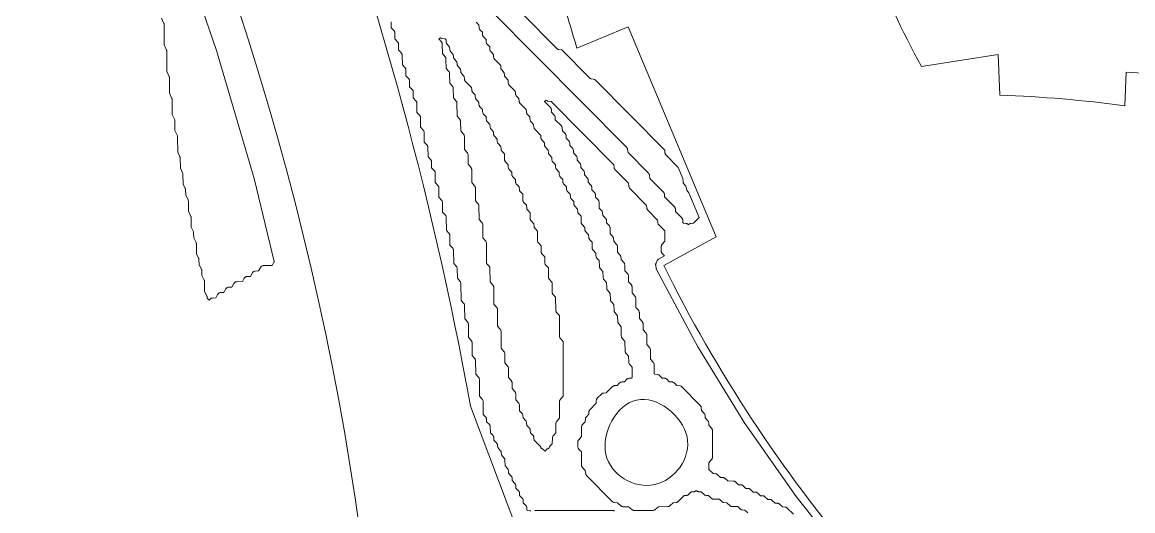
# Model space of a CAD drawing. Header units: inches. Extents: x 36 to 80.1, y 17.3 to 55.9.
# Drawn here: x 41.02 to 49.11, y 36.32 to 39.88 of the extents above; entities that cross this region are included whole.
import ezdxf

# ---------------------------------------------------------------- set-up
doc = ezdxf.new("R2010")
doc.units = ezdxf.units.IN
for name, color, linetype, lineweight in [('01_ORIGINAL_CAD', 7, 'CONTINUOUS', 20), ('02_APPROVED_PDF_OUTLINES', 7, 'CONTINUOUS', 15), ('03_ADDED_AREAS_SAME_COMPOSITION', 7, 'CONTINUOUS', 15)]:
    doc.layers.add(name, color=color, linetype=linetype, lineweight=lineweight)

msp = doc.modelspace()

# ---------------------------------------------------------------- linework, layer by layer
at = {"layer": '01_ORIGINAL_CAD'}
for points in [[(44.2832, 37.0838, 0.090917), (40.9305, 45.9685, -0.652582), (40.9305, 49.0108, -0.158741), (45.0035, 48.4251, -0.098355), (47.824, 46.2028), (47.7547, 46.078)], [(48.1417, 39.35), (48.1299, 39.6486), (47.5702, 39.5607, -0.034306), (47.2, 40.3576, -0.034306)], [(44.936, 40.1239, 0.010564), (45.0593, 39.6928, 0.010564)], [(45.6919, 38.1087, 0.060935), (47.1089, 35.956, -0.206423), (49.3752, 35.9901)], [(46.9349, 35.809, 0.119192), (44.6213, 36.1879), (44.2832, 37.0838)]]:
    msp.add_lwpolyline(points, format="xyb", dxfattribs=at)
for points in [[(46.075, 38.3173), (45.4333, 39.8494), (45.0593, 39.6928)], [(49.0534, 39.2724), (49.0621, 39.5186), (49.5148, 39.4915), (49.5133, 39.1941)], [(46.075, 38.3173), (45.6919, 38.1087)]]:
    msp.add_lwpolyline(points, dxfattribs=at)
for centre, radius, start, end in [((22.064, 33.1953), 21.6191, 354.05829, 36.03187), ((47.8977, 31.0932), 8.2604, 81.95727, 88.30736)]:
    msp.add_arc(centre, radius, start, end, dxfattribs=at)
at = {"layer": '02_APPROVED_PDF_OUTLINES'}
for points in [[(44.6569, 39.9481), (44.912, 39.6909), (44.9144, 39.6887), (44.9171, 39.6869), (44.92, 39.6854), (44.9231, 39.6844), (44.9262, 39.6837), (44.9489, 39.6805), (45.1513, 39.4763), (45.1537, 39.4742), (45.1564, 39.4724), (45.1593, 39.4709), (45.1624, 39.4698), (45.1655, 39.4692), (45.1882, 39.4659), (45.6991, 38.9507), (45.7008, 38.9308), (45.7014, 38.9274), (45.7024, 38.924), (45.7038, 38.9209), (45.7057, 38.918), (45.7079, 38.9154), (45.7974, 38.8248), (45.8315, 38.7433), (45.8325, 38.7199), (45.8329, 38.7164), (45.8338, 38.713), (45.8351, 38.7098), (45.8369, 38.7068), (45.8391, 38.704), (45.8539, 38.6878), (45.8597, 38.6618), (45.8606, 38.6588), (45.8619, 38.6559), (45.8634, 38.6532), (45.8653, 38.6508), (45.8748, 38.64), (45.9502, 38.46), (45.9496, 38.4596), (45.9079, 38.4173), (45.8916, 38.4165), (45.8881, 38.4161), (45.8847, 38.4152), (45.8815, 38.4139), (45.8785, 38.4121), (45.8757, 38.4098), (45.872, 38.4064), (45.8683, 38.4099), (45.8655, 38.4121), (45.8625, 38.4139), (45.8592, 38.4152), (45.8558, 38.4161), (45.8523, 38.4165), (45.836, 38.4172), (45.8314, 38.4219), (45.8297, 38.4418), (45.8291, 38.4452), (45.8281, 38.4485), (45.8267, 38.4516), (45.8248, 38.4545), (45.8226, 38.4572), (45.7782, 38.5023), (45.7764, 38.5223), (45.7759, 38.5257), (45.7749, 38.529), (45.7735, 38.5321), (45.7716, 38.5351), (45.7693, 38.5377), (45.6984, 38.6096), (45.6966, 38.6296), (45.6961, 38.633), (45.6951, 38.6363), (45.6936, 38.6395), (45.6917, 38.6424), (45.6895, 38.645), (45.5914, 38.7443), (45.5882, 38.7673), (45.5875, 38.7704), (45.5865, 38.7734), (45.5851, 38.7763), (45.5833, 38.779), (45.5812, 38.7814), (45.4318, 38.932), (45.4286, 38.955), (45.4279, 38.9582), (45.4269, 38.9612), (45.4254, 38.9641), (45.4237, 38.9667), (45.4216, 38.9692), (44.4375, 39.9615)], [(44.7218, 36.3208), (44.7184, 36.3217), (44.7149, 36.3221), (44.6986, 36.3228), (44.6945, 36.3271), (44.6937, 36.3438), (44.6933, 36.3473), (44.6924, 36.3507), (44.691, 36.354), (44.6892, 36.357), (44.687, 36.3597), (44.6678, 36.3803), (44.6671, 36.3975), (44.6667, 36.401), (44.6658, 36.4044), (44.6644, 36.4076), (44.6626, 36.4107), (44.6604, 36.4134), (44.6412, 36.4339), (44.6404, 36.4511), (44.64, 36.4546), (44.6391, 36.458), (44.6377, 36.4613), (44.6359, 36.4643), (44.6337, 36.4671), (44.6145, 36.4876), (44.6138, 36.5048), (44.6134, 36.5083), (44.6125, 36.5117), (44.6111, 36.5149), (44.6093, 36.518), (44.6071, 36.5207), (44.5879, 36.5413), (44.5871, 36.5584), (44.5867, 36.5619), (44.5858, 36.5654), (44.5845, 36.5686), (44.5826, 36.5716), (44.5804, 36.5744), (44.5608, 36.5954), (44.559, 36.6157), (44.5585, 36.6191), (44.5575, 36.6224), (44.5561, 36.6255), (44.5542, 36.6284), (44.552, 36.631), (44.5348, 36.6487), (44.5338, 36.6921), (44.5335, 36.6951), (44.5329, 36.698), (44.532, 36.7009), (44.5306, 36.7036), (44.529, 36.7062), (44.5271, 36.7085), (44.5079, 36.7291), (44.5071, 36.7463), (44.5067, 36.7498), (44.5058, 36.7532), (44.5045, 36.7564), (44.5027, 36.7595), (44.5004, 36.7622), (44.4812, 36.7827), (44.4805, 36.7999), (44.4801, 36.8034), (44.4792, 36.8068), (44.4778, 36.8101), (44.476, 36.8131), (44.4738, 36.8159), (44.4542, 36.8369), (44.4524, 36.8572), (44.4519, 36.8606), (44.4509, 36.8639), (44.4494, 36.867), (44.4476, 36.8699), (44.4454, 36.8725), (44.4282, 36.8902), (44.4272, 36.9335), (44.4269, 36.9366), (44.4263, 36.9395), (44.4253, 36.9424), (44.424, 36.9451), (44.4224, 36.9477), (44.4204, 36.95), (44.4008, 36.971), (44.3991, 36.9914), (44.3985, 36.9948), (44.3975, 36.998), (44.3961, 37.0012), (44.3943, 37.004), (44.392, 37.0067), (44.375, 37.0241), (44.3746, 37.1181), (44.3743, 37.1217), (44.3735, 37.1252), (44.3723, 37.1285), (44.3705, 37.1316), (44.3684, 37.1345), (44.3482, 37.1575), (44.3477, 37.2791), (44.3474, 37.2827), (44.3467, 37.2862), (44.3454, 37.2895), (44.3437, 37.2926), (44.3415, 37.2955), (44.3213, 37.3186), (44.3201, 37.4163), (44.3198, 37.4194), (44.3192, 37.4224), (44.3183, 37.4253), (44.3169, 37.4281), (44.3153, 37.4307), (44.3133, 37.4331), (44.2946, 37.4532), (44.2941, 37.5475), (44.2938, 37.5511), (44.2931, 37.5545), (44.2918, 37.5579), (44.2901, 37.561), (44.2879, 37.5639), (44.2678, 37.5869), (44.2673, 37.6817), (44.267, 37.6852), (44.2663, 37.6887), (44.265, 37.6921), (44.2633, 37.6952), (44.2611, 37.698), (44.241, 37.7211), (44.2405, 37.8159), (44.2402, 37.8194), (44.2395, 37.8229), (44.2382, 37.8262), (44.2365, 37.8294), (44.2343, 37.8322), (44.2142, 37.8553), (44.2137, 37.9769), (44.2134, 37.9804), (44.2126, 37.9839), (44.2114, 37.9873), (44.2096, 37.9904), (44.2075, 37.9932), (44.1872, 38.0164), (44.1861, 38.0873), (44.1858, 38.0904), (44.1852, 38.0934), (44.1843, 38.0963), (44.1829, 38.099), (44.1813, 38.1016), (44.1793, 38.104), (44.1606, 38.1241), (44.1601, 38.2184), (44.1598, 38.222), (44.1591, 38.2254), (44.1578, 38.2288), (44.1561, 38.2319), (44.1539, 38.2348), (44.1336, 38.2579), (44.1325, 38.3288), (44.1323, 38.3319), (44.1317, 38.3349), (44.1307, 38.3378), (44.1294, 38.3405), (44.1277, 38.3431), (44.1258, 38.3455), (44.107, 38.3656), (44.1066, 38.4599), (44.1063, 38.4635), (44.1055, 38.467), (44.1043, 38.4703), (44.1025, 38.4734), (44.1004, 38.4763), (44.0802, 38.4993), (44.0798, 38.5673), (44.0795, 38.5708), (44.0788, 38.5743), (44.0775, 38.5777), (44.0758, 38.5808), (44.0736, 38.5836), (44.0534, 38.6067), (44.0531, 38.6746), (44.0528, 38.6782), (44.052, 38.6817), (44.0508, 38.685), (44.049, 38.6881), (44.0469, 38.691), (44.0266, 38.7141), (44.0255, 38.785), (44.0252, 38.7881), (44.0246, 38.7911), (44.0237, 38.794), (44.0223, 38.7967), (44.0207, 38.7993), (44.0187, 38.8017), (43.9998, 38.822), (43.9988, 38.8657), (43.9985, 38.8687), (43.9979, 38.8717), (43.9969, 38.8746), (43.9956, 38.8773), (43.994, 38.8798), (43.9921, 38.8822), (43.9733, 38.9023), (43.9729, 38.9698), (43.9726, 38.9734), (43.9718, 38.9768), (43.9706, 38.9802), (43.9688, 38.9833), (43.9667, 38.9861), (43.9465, 39.0092), (43.9461, 39.0772), (43.9459, 39.0807), (43.9451, 39.0842), (43.9438, 39.0875), (43.9421, 39.0906), (43.9399, 39.0935), (43.9197, 39.1167), (43.9185, 39.1875), (43.9183, 39.1906), (43.9177, 39.1936), (43.9167, 39.1965), (43.9154, 39.1993), (43.9138, 39.2018), (43.9118, 39.2042), (43.893, 39.2243), (43.8926, 39.2918), (43.8924, 39.2954), (43.8916, 39.2989), (43.8903, 39.3022), (43.8886, 39.3053), (43.8864, 39.3082), (43.8661, 39.3314), (43.8651, 39.3756), (43.8648, 39.3786), (43.8642, 39.3815), (43.8632, 39.3844), (43.8619, 39.3872), (43.8603, 39.3897), (43.8584, 39.392), (43.8394, 39.4124), (43.8384, 39.4561), (43.8381, 39.4591), (43.8375, 39.462), (43.8365, 39.4649), (43.8352, 39.4677), (43.8336, 39.4702), (43.8317, 39.4725), (43.8127, 39.4929), (43.8117, 39.5366), (43.8114, 39.5396), (43.8108, 39.5426), (43.8098, 39.5454), (43.8085, 39.5482), (43.8069, 39.5507), (43.805, 39.553), (43.7862, 39.5732), (43.7858, 39.6407), (43.7855, 39.6442), (43.7847, 39.6477), (43.7835, 39.651), (43.7818, 39.6542), (43.7796, 39.657), (43.7593, 39.6802), (43.7582, 39.7244), (43.758, 39.7274), (43.7574, 39.7304), (43.7564, 39.7333), (43.7551, 39.736), (43.7534, 39.7385), (43.7515, 39.7409), (43.7325, 39.7612), (43.7315, 39.8049), (43.7313, 39.8079), (43.7307, 39.8109), (43.7297, 39.8138), (43.7284, 39.8165), (43.7268, 39.819), (43.7248, 39.8214), (43.7058, 39.8417), (43.7048, 39.8854)], [(44.3239, 39.8837), (44.3435, 39.8627), (44.3453, 39.8423), (44.3459, 39.8389), (44.3469, 39.8357), (44.3483, 39.8325), (44.3501, 39.8297), (44.3523, 39.827), (44.3698, 39.8092), (44.3705, 39.7923), (44.3709, 39.7888), (44.3718, 39.7854), (44.3732, 39.7821), (44.375, 39.7791), (44.3772, 39.7764), (44.3964, 39.7558), (44.3972, 39.7386), (44.3976, 39.7351), (44.3985, 39.7317), (44.3999, 39.7285), (44.4017, 39.7254), (44.4039, 39.7227), (44.4231, 39.7021), (44.4238, 39.685), (44.4242, 39.6815), (44.4251, 39.6781), (44.4265, 39.6748), (44.4283, 39.6718), (44.4305, 39.669), (44.4501, 39.648), (44.4519, 39.6277), (44.4525, 39.6243), (44.4535, 39.621), (44.4549, 39.6178), (44.4568, 39.6149), (44.459, 39.6123), (44.503, 39.5676), (44.5037, 39.5508), (44.5041, 39.5473), (44.505, 39.5439), (44.5064, 39.5407), (44.5082, 39.5376), (44.5104, 39.5349), (44.5296, 39.5143), (44.5304, 39.4972), (44.5308, 39.4937), (44.5317, 39.4903), (44.533, 39.487), (44.5348, 39.484), (44.5371, 39.4812), (44.5567, 39.4602), (44.5585, 39.4399), (44.559, 39.4365), (44.56, 39.4332), (44.5614, 39.43), (44.5633, 39.4271), (44.5655, 39.4245), (44.6095, 39.3798), (44.6103, 39.363), (44.6107, 39.3595), (44.6116, 39.3561), (44.6129, 39.3529), (44.6147, 39.3498), (44.617, 39.3471), (44.6366, 39.3261), (44.6383, 39.3057), (44.6389, 39.3023), (44.6399, 39.299), (44.6413, 39.2959), (44.6432, 39.293), (44.6454, 39.2904), (44.6894, 39.2457), (44.6901, 39.2289), (44.6905, 39.2254), (44.6914, 39.222), (44.6928, 39.2187), (44.6946, 39.2157), (44.6968, 39.213), (44.716, 39.1924), (44.7168, 39.1752), (44.7172, 39.1717), (44.7181, 39.1683), (44.7195, 39.1651), (44.7213, 39.162), (44.7235, 39.1593), (44.7431, 39.1383), (44.7449, 39.1179), (44.7454, 39.1145), (44.7464, 39.1112), (44.7479, 39.1081), (44.7497, 39.1052), (44.752, 39.1026), (44.7959, 39.0579), (44.7967, 39.0411), (44.7971, 39.0376), (44.798, 39.0342), (44.7993, 39.0309), (44.8012, 39.0279), (44.8034, 39.0252), (44.8226, 39.0046), (44.8233, 38.9874), (44.8237, 38.9839), (44.8246, 38.9805), (44.826, 38.9773), (44.8278, 38.9742), (44.83, 38.9715), (44.8496, 38.9505), (44.8514, 38.9301), (44.8519, 38.9267), (44.8529, 38.9235), (44.8544, 38.9204), (44.8562, 38.9175), (44.8584, 38.9149), (44.8759, 38.897), (44.8766, 38.8801), (44.877, 38.8766), (44.8779, 38.8732), (44.8793, 38.8699), (44.8811, 38.8669), (44.8833, 38.8642), (44.9025, 38.8436), (44.9033, 38.8265), (44.9037, 38.823), (44.9046, 38.8195), (44.9059, 38.8163), (44.9077, 38.8133), (44.91, 38.8105), (44.9291, 38.79), (44.9299, 38.7728), (44.9303, 38.7693), (44.9312, 38.7659), (44.9326, 38.7626), (44.9344, 38.7596), (44.9366, 38.7569), (44.9558, 38.7363), (44.9566, 38.7191), (44.957, 38.7156), (44.9579, 38.7122), (44.9592, 38.709), (44.961, 38.7059), (44.9633, 38.7032), (44.9824, 38.6826), (44.9832, 38.6655), (44.9836, 38.662), (44.9845, 38.6586), (44.9859, 38.6553), (44.9877, 38.6523), (44.9899, 38.6495), (45.0095, 38.6285), (45.0113, 38.6082), (45.0118, 38.6048), (45.0128, 38.6015), (45.0142, 38.5984), (45.0161, 38.5955), (45.0183, 38.5929), (45.0357, 38.575), (45.0365, 38.5582), (45.0369, 38.5547), (45.0378, 38.5512), (45.0392, 38.548), (45.041, 38.545), (45.0432, 38.5422), (45.0628, 38.5212), (45.0646, 38.5008), (45.0651, 38.4975), (45.0661, 38.4942), (45.0675, 38.4911), (45.0694, 38.4882), (45.0716, 38.4856), (45.0888, 38.4679), (45.0898, 38.4245), (45.0901, 38.4215), (45.0907, 38.4185), (45.0917, 38.4157), (45.093, 38.4129), (45.0946, 38.4104), (45.0965, 38.4081), (45.1157, 38.3875), (45.1165, 38.3703), (45.1169, 38.3668), (45.1178, 38.3634), (45.1192, 38.3602), (45.121, 38.3571), (45.1232, 38.3544), (45.1428, 38.3334), (45.1446, 38.313), (45.1451, 38.3096), (45.1461, 38.3064), (45.1475, 38.3033), (45.1494, 38.3004), (45.1516, 38.2978), (45.1688, 38.2801), (45.1698, 38.2367), (45.1701, 38.2337), (45.1707, 38.2307), (45.1717, 38.2279), (45.173, 38.2251), (45.1746, 38.2226), (45.1765, 38.2202), (45.1961, 38.1992), (45.1979, 38.1789), (45.1985, 38.1755), (45.1994, 38.1722), (45.2009, 38.1691), (45.2027, 38.1662), (45.2049, 38.1636), (45.2222, 38.1459), (45.2232, 38.1026), (45.2234, 38.0995), (45.224, 38.0966), (45.225, 38.0937), (45.2263, 38.091), (45.2279, 38.0884), (45.2299, 38.0861), (45.2488, 38.0657), (45.2499, 38.0221), (45.2501, 38.019), (45.2507, 38.0161), (45.2517, 38.0132), (45.253, 38.0105), (45.2546, 38.0079), (45.2566, 38.0056), (45.2754, 37.9854), (45.2757, 37.9447), (45.276, 37.9412), (45.2768, 37.9377), (45.278, 37.9344), (45.2797, 37.9313), (45.2819, 37.9285), (45.3022, 37.9052), (45.3032, 37.8611), (45.3035, 37.858), (45.3041, 37.8551), (45.3051, 37.8522), (45.3064, 37.8495), (45.308, 37.8469), (45.31, 37.8446), (45.3289, 37.8242), (45.3299, 37.7806), (45.3302, 37.7775), (45.3308, 37.7746), (45.3318, 37.7717), (45.3331, 37.769), (45.3347, 37.7664), (45.3367, 37.7641), (45.3556, 37.7437), (45.3566, 37.7001), (45.3569, 37.697), (45.3575, 37.6941), (45.3585, 37.6912), (45.3598, 37.6885), (45.3614, 37.6859), (45.3634, 37.6836), (45.3822, 37.6634), (45.3825, 37.5959), (45.3828, 37.5924), (45.3836, 37.5889), (45.3849, 37.5856), (45.3866, 37.5825), (45.3887, 37.5796), (45.409, 37.5564), (45.4101, 37.4855), (45.4104, 37.4825), (45.411, 37.4795), (45.412, 37.4766), (45.4133, 37.4738), (45.4149, 37.4712), (45.4169, 37.4689), (45.4358, 37.4486), (45.4368, 37.4049), (45.4371, 37.4019), (45.4377, 37.3989), (45.4387, 37.396), (45.44, 37.3933), (45.4416, 37.3907), (45.4436, 37.3884), (45.4623, 37.3683), (45.4625, 37.2934), (45.4584, 37.2892), (45.4388, 37.2874), (45.4354, 37.2869), (45.4321, 37.2859), (45.4289, 37.2844), (45.426, 37.2825), (45.4234, 37.2802), (45.4054, 37.2623), (45.3858, 37.2606), (45.3824, 37.26), (45.379, 37.259), (45.3759, 37.2575), (45.373, 37.2556), (45.3704, 37.2534), (45.3524, 37.2355), (45.3327, 37.2337), (45.3293, 37.2331), (45.326, 37.2321), (45.3228, 37.2306), (45.3199, 37.2287), (45.3173, 37.2264), (45.2728, 37.1817), (45.2532, 37.1799), (45.2497, 37.1794), (45.2464, 37.1783), (45.2432, 37.1768), (45.2403, 37.1749), (45.2377, 37.1726), (45.207, 37.1416), (45.2048, 37.1389), (45.2029, 37.136), (45.2015, 37.1329), (45.2005, 37.1295), (45.1999, 37.1261), (45.1982, 37.106), (45.1525, 37.0582), (45.1505, 37.0559), (45.1489, 37.0534), (45.1475, 37.0507), (45.1465, 37.0478), (45.1459, 37.0449), (45.1456, 37.0419), (45.1449, 37.0251), (45.1275, 37.0072), (45.1253, 37.0045), (45.1235, 37.0017), (45.1221, 36.9985), (45.1211, 36.9952), (45.1206, 36.9919), (45.1188, 36.971), (45.098, 36.9471), (45.0958, 36.9442), (45.0941, 36.9411), (45.0928, 36.9378), (45.0921, 36.9343), (45.0918, 36.9307), (45.0917, 36.8628), (45.0716, 36.8397), (45.0697, 36.8373), (45.0682, 36.8346), (45.067, 36.8318), (45.0661, 36.8288), (45.0656, 36.8257), (45.0655, 36.8227), (45.0664, 36.7872), (45.0667, 36.7842), (45.0673, 36.7812), (45.0682, 36.7784), (45.0696, 36.7757), (45.0712, 36.7731), (45.0731, 36.7708), (45.092, 36.7506), (45.0932, 36.6534), (45.0934, 36.6503), (45.094, 36.6473), (45.095, 36.6444), (45.0963, 36.6416), (45.098, 36.639), (45.0999, 36.6366), (45.12, 36.6151), (45.1233, 36.5917), (45.1239, 36.5886), (45.125, 36.5855), (45.1264, 36.5826), (45.1282, 36.58), (45.1303, 36.5776), (45.3165, 36.3898), (45.3189, 36.3877), (45.3216, 36.3859), (45.3245, 36.3844), (45.3275, 36.3833), (45.3307, 36.3827), (45.3542, 36.3793), (45.3785, 36.3578), (45.3808, 36.3559), (45.3834, 36.3544), (45.3861, 36.3531), (45.389, 36.3522), (45.392, 36.3517), (45.3949, 36.3515), (45.4353, 36.3513), (45.4582, 36.331), (45.4605, 36.3291), (45.4631, 36.3276), (45.4659, 36.3263), (45.4688, 36.3254), (45.4718, 36.3249), (45.4748, 36.3247), (45.6134, 36.3248), (45.6164, 36.325), (45.6194, 36.3255), (45.6223, 36.3264), (45.625, 36.3277), (45.6276, 36.3293), (45.63, 36.3311), (45.6529, 36.3515), (45.7227, 36.3526), (45.7258, 36.3528), (45.7289, 36.3535), (45.7318, 36.3545), (45.7346, 36.3558), (45.7372, 36.3575), (45.7396, 36.3595), (45.7602, 36.3792), (45.7802, 36.381), (45.7837, 36.3815), (45.787, 36.3826), (45.7902, 36.3841), (45.7931, 36.386), (45.7957, 36.3883), (45.8397, 36.4325), (45.856, 36.4332), (45.8596, 36.4337), (45.863, 36.4346), (45.8663, 36.436), (45.8694, 36.4378), (45.8721, 36.4401), (45.8924, 36.4594), (45.9091, 36.4601), (45.9126, 36.4605), (45.916, 36.4614), (45.9192, 36.4628), (45.9223, 36.4646), (45.925, 36.4668), (45.9287, 36.4703), (45.9324, 36.4668), (45.9352, 36.4646), (45.9382, 36.4628), (45.9415, 36.4614), (45.9449, 36.4605), (45.9484, 36.4601), (45.9651, 36.4594), (45.9854, 36.4402), (45.9882, 36.4379), (45.9912, 36.4361), (45.9945, 36.4347), (45.998, 36.4338), (46.0015, 36.4333), (46.0183, 36.4326), (46.0385, 36.4134), (46.0409, 36.4114), (46.0435, 36.4097), (46.0462, 36.4084), (46.0492, 36.4074), (46.0522, 36.4068), (46.0552, 36.4065), (46.0978, 36.4056), (46.1152, 36.3884), (46.1178, 36.3861), (46.1208, 36.3843), (46.1239, 36.3828), (46.1272, 36.3818), (46.1306, 36.3812), (46.1511, 36.3794), (46.1748, 36.3584), (46.1772, 36.3565), (46.1797, 36.355), (46.1825, 36.3537), (46.1853, 36.3528), (46.1883, 36.3523), (46.1913, 36.3521), (46.2308, 36.3519), (46.248, 36.3348), (46.2507, 36.3325), (46.2536, 36.3307), (46.2567, 36.3292), (46.26, 36.3282), (46.2634, 36.3277), (46.2834, 36.3259), (46.3042, 36.3062)], [(46.6364, 36.2975), (46.5922, 36.3417), (46.5895, 36.344), (46.5866, 36.3459), (46.5835, 36.3473), (46.5801, 36.3483), (46.5767, 36.3489), (46.5567, 36.3507), (46.5359, 36.3703), (46.5332, 36.3726), (46.5301, 36.3745), (46.5268, 36.3759), (46.5234, 36.3768), (46.5198, 36.3772), (46.5031, 36.3779), (46.4828, 36.3971), (46.48, 36.3994), (46.477, 36.4013), (46.4737, 36.4027), (46.4702, 36.4036), (46.4667, 36.404), (46.45, 36.4047), (46.4297, 36.4239), (46.4269, 36.4262), (46.4238, 36.4281), (46.4205, 36.4295), (46.4171, 36.4304), (46.4135, 36.4308), (46.3968, 36.4315), (46.3765, 36.4507), (46.3738, 36.453), (46.3707, 36.4549), (46.3674, 36.4563), (46.364, 36.4572), (46.3604, 36.4576), (46.3437, 36.4583), (46.3234, 36.4775), (46.3206, 36.4798), (46.3176, 36.4817), (46.3143, 36.4831), (46.3108, 36.484), (46.3073, 36.4844), (46.2905, 36.4851), (46.2702, 36.5043), (46.2675, 36.5066), (46.2644, 36.5085), (46.2611, 36.5099), (46.2577, 36.5108), (46.2541, 36.5112), (46.2374, 36.5119), (46.2171, 36.5311), (46.2147, 36.5331), (46.2122, 36.5348), (46.2094, 36.5361), (46.2065, 36.5371), (46.2035, 36.5377), (46.2004, 36.538), (46.1578, 36.5389), (46.1404, 36.5561), (46.1378, 36.5584), (46.1349, 36.5603), (46.1318, 36.5617), (46.1284, 36.5627), (46.125, 36.5633), (46.105, 36.565), (46.0843, 36.5847), (46.0815, 36.587), (46.0785, 36.5888), (46.0752, 36.5902), (46.0717, 36.5911), (46.0682, 36.5916), (46.0519, 36.5923), (46.0215, 36.6229), (46.0214, 36.672), (46.0424, 36.6981), (46.0444, 36.7009), (46.0459, 36.704), (46.047, 36.7072), (46.0477, 36.7105), (46.0479, 36.714), (46.0464, 36.9075), (46.0462, 36.9106), (46.0456, 36.9137), (46.0446, 36.9166), (46.0433, 36.9194), (46.0417, 36.922), (46.0397, 36.9244), (46.0205, 36.9449), (46.0197, 36.9621), (46.0193, 36.9656), (46.0184, 36.969), (46.0171, 36.9723), (46.0153, 36.9753), (46.013, 36.9781), (45.9939, 36.9986), (45.9931, 37.0158), (45.9927, 37.0193), (45.9918, 37.0227), (45.9904, 37.0259), (45.9886, 37.029), (45.9864, 37.0317), (45.9668, 37.0527), (45.965, 37.0731), (45.9645, 37.0765), (45.9635, 37.0798), (45.962, 37.0829), (45.9601, 37.0858), (45.9579, 37.0885), (45.8231, 37.2248), (45.8206, 37.227), (45.818, 37.2288), (45.8151, 37.2303), (45.812, 37.2313), (45.8088, 37.232), (45.7861, 37.2353), (45.7675, 37.2537), (45.7649, 37.256), (45.7619, 37.2578), (45.7588, 37.2593), (45.7555, 37.2603), (45.7521, 37.2608), (45.7324, 37.2626), (45.7143, 37.2805), (45.7117, 37.2828), (45.7088, 37.2846), (45.7057, 37.2861), (45.7024, 37.2871), (45.6989, 37.2876), (45.6793, 37.2894), (45.6612, 37.3073), (45.6586, 37.3096), (45.6557, 37.3114), (45.6525, 37.3129), (45.6492, 37.3139), (45.6458, 37.3144), (45.6262, 37.3162), (45.622, 37.3204), (45.6216, 37.3875), (45.6214, 37.391), (45.6206, 37.3945), (45.6193, 37.3978), (45.6176, 37.401), (45.6155, 37.4038), (45.5953, 37.4269), (45.5949, 37.4948), (45.5946, 37.4984), (45.5938, 37.5019), (45.5926, 37.5052), (45.5909, 37.5083), (45.5887, 37.5111), (45.5685, 37.5342), (45.5681, 37.6022), (45.5679, 37.6057), (45.5671, 37.6092), (45.5658, 37.6125), (45.5641, 37.6156), (45.562, 37.6185), (45.5416, 37.6417), (45.5406, 37.6859), (45.5403, 37.6889), (45.5397, 37.6919), (45.5387, 37.6948), (45.5374, 37.6975), (45.5358, 37.7), (45.5339, 37.7024), (45.5149, 37.7227), (45.5139, 37.7664), (45.5136, 37.7694), (45.513, 37.7724), (45.512, 37.7753), (45.5107, 37.778), (45.5091, 37.7805), (45.5072, 37.7829), (45.4884, 37.803), (45.488, 37.8705), (45.4877, 37.8741), (45.4869, 37.8775), (45.4857, 37.8809), (45.484, 37.884), (45.4818, 37.8868), (45.4615, 37.9101), (45.4604, 37.9542), (45.4602, 37.9573), (45.4596, 37.9602), (45.4586, 37.9631), (45.4573, 37.9658), (45.4557, 37.9684), (45.4537, 37.9707), (45.4348, 37.991), (45.4337, 38.0347), (45.4335, 38.0378), (45.4329, 38.0407), (45.4319, 38.0436), (45.4306, 38.0463), (45.429, 38.0489), (45.427, 38.0512), (45.4081, 38.0715), (45.4071, 38.1152), (45.4068, 38.1183), (45.4062, 38.1212), (45.4052, 38.1241), (45.4039, 38.1268), (45.4023, 38.1294), (45.4003, 38.1317), (45.3807, 38.1527), (45.3789, 38.1731), (45.3784, 38.1765), (45.3774, 38.1797), (45.376, 38.1829), (45.3742, 38.1857), (45.3719, 38.1884), (45.3549, 38.2059), (45.3546, 38.2462), (45.3543, 38.2498), (45.3535, 38.2532), (45.3522, 38.2565), (45.3505, 38.2597), (45.3484, 38.2625), (45.3274, 38.2864), (45.3256, 38.3072), (45.3251, 38.3106), (45.3241, 38.3139), (45.3226, 38.317), (45.3208, 38.3199), (45.3186, 38.3225), (45.3014, 38.3402), (45.3004, 38.3836), (45.3001, 38.3866), (45.2995, 38.3895), (45.2985, 38.3924), (45.2972, 38.3951), (45.2956, 38.3977), (45.2936, 38.4), (45.2745, 38.4206), (45.2737, 38.4378), (45.2733, 38.4413), (45.2724, 38.4447), (45.271, 38.4479), (45.2692, 38.451), (45.267, 38.4537), (45.2474, 38.4747), (45.2456, 38.4951), (45.2451, 38.4984), (45.2441, 38.5017), (45.2427, 38.5048), (45.2408, 38.5077), (45.2386, 38.5103), (45.2214, 38.528), (45.2204, 38.5714), (45.2201, 38.5744), (45.2195, 38.5774), (45.2185, 38.5802), (45.2172, 38.583), (45.2156, 38.5855), (45.2137, 38.5879), (45.1945, 38.6084), (45.1937, 38.6256), (45.1933, 38.6291), (45.1924, 38.6325), (45.191, 38.6357), (45.1892, 38.6388), (45.187, 38.6415), (45.1678, 38.6621), (45.1671, 38.6792), (45.1667, 38.6827), (45.1658, 38.6862), (45.1644, 38.6894), (45.1626, 38.6924), (45.1604, 38.6952), (45.1412, 38.7157), (45.1404, 38.7329), (45.14, 38.7364), (45.1391, 38.7398), (45.1377, 38.7431), (45.1359, 38.7461), (45.1337, 38.7488), (45.1145, 38.7694), (45.1138, 38.7866), (45.1134, 38.7901), (45.1125, 38.7935), (45.1111, 38.7967), (45.1093, 38.7998), (45.1071, 38.8025), (45.0879, 38.823), (45.0871, 38.8402), (45.0867, 38.8437), (45.0858, 38.8471), (45.0845, 38.8504), (45.0826, 38.8534), (45.0804, 38.8562), (45.0612, 38.8767), (45.0605, 38.8939), (45.0601, 38.8974), (45.0592, 38.9008), (45.0578, 38.904), (45.056, 38.9071), (45.0538, 38.9098), (45.0346, 38.9304), (45.0338, 38.9475), (45.0334, 38.951), (45.0325, 38.9545), (45.0312, 38.9577), (45.0293, 38.9607), (45.0271, 38.9635), (45.0079, 38.984), (45.0072, 39.0012), (45.0068, 39.0047), (45.0059, 39.0081), (45.0045, 39.0114), (45.0027, 39.0144), (45.0005, 39.0171), (44.9813, 39.0377), (44.9805, 39.0549), (44.9801, 39.0584), (44.9792, 39.0618), (44.9779, 39.065), (44.9761, 39.0681), (44.9738, 39.0708), (44.9542, 39.0918), (44.9524, 39.1122), (44.9519, 39.1156), (44.9509, 39.1189), (44.9495, 39.122), (44.9476, 39.1249), (44.9454, 39.1275), (44.9014, 39.1722), (44.9006, 39.189), (44.9002, 39.1925), (44.8993, 39.1959), (44.898, 39.1992), (44.8962, 39.2022), (44.8939, 39.2049), (44.8744, 39.2259), (44.8726, 39.2463), (44.872, 39.2497), (44.871, 39.253), (44.8696, 39.2561), (44.8677, 39.259), (44.8655, 39.2617), (44.8222, 39.3057), (44.8226, 39.3058), (44.8257, 39.3071), (44.8286, 39.3089), (44.8313, 39.3111), (44.8343, 39.3139), (44.8355, 39.3129), (44.8382, 39.3111), (44.8411, 39.3096), (44.8441, 39.3086), (44.8473, 39.3079), (44.87, 39.3047), (45.3277, 38.8431), (45.3294, 38.8231), (45.33, 38.8197), (45.331, 38.8164), (45.3324, 38.8133), (45.3343, 38.8104), (45.3365, 38.8077), (45.4346, 38.7085), (45.4378, 38.6855), (45.4385, 38.6823), (45.4395, 38.6793), (45.441, 38.6764), (45.4427, 38.6737), (45.4448, 38.6713), (45.5671, 38.548), (45.5689, 38.5281), (45.5694, 38.5247), (45.5704, 38.5214), (45.5719, 38.5182), (45.5737, 38.5153), (45.576, 38.5127), (45.647, 38.4408), (45.6487, 38.4208), (45.6493, 38.4174), (45.6503, 38.4141), (45.6517, 38.4109), (45.6536, 38.408), (45.6558, 38.4054), (45.6993, 38.3612), (45.6995, 38.2862), (45.6808, 38.2661), (45.6786, 38.2633), (45.6768, 38.2602), (45.6754, 38.2569), (45.6745, 38.2534), (45.6741, 38.2499), (45.6731, 38.2173), (45.6732, 38.2143), (45.6736, 38.2112), (45.6745, 38.2083), (45.6757, 38.2054), (45.6772, 38.2028), (45.679, 38.2003), (45.6971, 38.1791), (45.6547, 38.155), (45.6517, 38.153), (45.6491, 38.1506), (45.6468, 38.1479), (45.6449, 38.1449), (45.6355, 38.127), (45.6342, 38.1242), (45.6332, 38.1211), (45.6327, 38.118), (45.6326, 38.1148), (45.6329, 38.1117), (45.6363, 38.0884), (45.6369, 38.0857), (45.6378, 38.083), (45.639, 38.0804), (45.9436, 37.5106), (45.9443, 37.5093), (46.2837, 36.9577), (46.2845, 36.9565), (46.6568, 36.4266), (46.6577, 36.4253), (46.835, 36.2031)], [(45.3316, 36.3201), (45.3285, 36.3217), (45.3253, 36.3228), (45.322, 36.3235), (45.3185, 36.3238), (44.7611, 36.3234), (44.7578, 36.3231), (44.7546, 36.3225), (44.7515, 36.3214)]]:
    msp.add_lwpolyline(points, dxfattribs=at)
msp.add_lwpolyline([(44.0637, 39.7696), (44.0649, 39.7686), (44.0675, 39.7668), (44.0704, 39.7653), (44.0735, 39.7643), (44.0767, 39.7636), (44.0993, 39.7604), (44.1045, 39.7552), (44.1052, 39.7384), (44.1056, 39.7349), (44.1065, 39.7315), (44.1079, 39.7282), (44.1097, 39.7252), (44.1119, 39.7225), (44.1311, 39.7019), (44.1318, 39.6848), (44.1323, 39.6813), (44.1331, 39.6778), (44.1345, 39.6746), (44.1363, 39.6716), (44.1385, 39.6688), (44.1577, 39.6483), (44.1585, 39.6311), (44.1589, 39.6276), (44.1598, 39.6242), (44.1612, 39.6209), (44.163, 39.6179), (44.1652, 39.6152), (44.1844, 39.5946), (44.1851, 39.5774), (44.1855, 39.5739), (44.1864, 39.5705), (44.1878, 39.5673), (44.1896, 39.5642), (44.1918, 39.5615), (44.211, 39.5409), (44.2118, 39.5238), (44.2122, 39.5203), (44.2131, 39.5169), (44.2145, 39.5136), (44.2163, 39.5106), (44.2185, 39.5078), (44.2381, 39.4868), (44.2399, 39.4665), (44.2404, 39.4631), (44.2414, 39.4598), (44.2429, 39.4566), (44.2447, 39.4537), (44.247, 39.4511), (44.2909, 39.4064), (44.2917, 39.3896), (44.2921, 39.3861), (44.293, 39.3827), (44.2943, 39.3795), (44.2962, 39.3764), (44.2984, 39.3737), (44.3176, 39.3531), (44.3183, 39.336), (44.3187, 39.3325), (44.3196, 39.3291), (44.321, 39.3258), (44.3228, 39.3228), (44.325, 39.32), (44.3442, 39.2995), (44.345, 39.2823), (44.3454, 39.2788), (44.3463, 39.2754), (44.3476, 39.2721), (44.3494, 39.2691), (44.3517, 39.2664), (44.3708, 39.2458), (44.3716, 39.2287), (44.372, 39.2252), (44.3729, 39.2217), (44.3743, 39.2185), (44.3761, 39.2155), (44.3783, 39.2127), (44.3975, 39.1922), (44.3983, 39.175), (44.3987, 39.1715), (44.3996, 39.1681), (44.4009, 39.1648), (44.4027, 39.1618), (44.405, 39.1591), (44.4246, 39.1381), (44.4263, 39.1177), (44.4269, 39.1143), (44.4279, 39.111), (44.4293, 39.1079), (44.4311, 39.105), (44.4334, 39.1024), (44.4508, 39.0845), (44.4516, 39.0677), (44.452, 39.0642), (44.4529, 39.0608), (44.4542, 39.0575), (44.456, 39.0545), (44.4583, 39.0517), (44.4774, 39.0312), (44.4782, 39.014), (44.4786, 39.0105), (44.4795, 39.0071), (44.4809, 39.0038), (44.4827, 39.0008), (44.4849, 38.9981), (44.5045, 38.9771), (44.5063, 38.9567), (44.5068, 38.9533), (44.5078, 38.95), (44.5092, 38.9469), (44.5111, 38.944), (44.5133, 38.9414), (44.5305, 38.9238), (44.5315, 38.8804), (44.5318, 38.8774), (44.5324, 38.8744), (44.5334, 38.8715), (44.5347, 38.8688), (44.5363, 38.8663), (44.5382, 38.8639), (44.5574, 38.8434), (44.5582, 38.8262), (44.5586, 38.8227), (44.5595, 38.8193), (44.5609, 38.816), (44.5627, 38.813), (44.5649, 38.8103), (44.5841, 38.7897), (44.5848, 38.7725), (44.5852, 38.769), (44.5861, 38.7656), (44.5875, 38.7624), (44.5893, 38.7593), (44.5915, 38.7566), (44.6107, 38.736), (44.6115, 38.7189), (44.6119, 38.7154), (44.6128, 38.712), (44.6141, 38.7087), (44.616, 38.7057), (44.6182, 38.7029), (44.6378, 38.6819), (44.6396, 38.6616), (44.6401, 38.6582), (44.6411, 38.6549), (44.6425, 38.6518), (44.6444, 38.6489), (44.6466, 38.6463), (44.6637, 38.6288), (44.664, 38.5884), (44.6642, 38.5849), (44.665, 38.5814), (44.6663, 38.5781), (44.668, 38.575), (44.6701, 38.5722), (44.6911, 38.5482), (44.6929, 38.5274), (44.6934, 38.524), (44.6944, 38.5207), (44.6959, 38.5176), (44.6977, 38.5147), (44.6999, 38.5121), (44.7172, 38.4945), (44.7182, 38.4511), (44.7184, 38.4481), (44.719, 38.4451), (44.72, 38.4422), (44.7213, 38.4395), (44.7229, 38.4369), (44.7249, 38.4346), (44.7445, 38.4136), (44.7463, 38.3932), (44.7468, 38.3899), (44.7478, 38.3866), (44.7492, 38.3835), (44.751, 38.3806), (44.7533, 38.378), (44.7703, 38.3605), (44.7707, 38.2933), (44.771, 38.2898), (44.7717, 38.2863), (44.773, 38.283), (44.7747, 38.2798), (44.7769, 38.277), (44.7972, 38.2537), (44.7982, 38.2096), (44.7985, 38.2066), (44.7991, 38.2036), (44.8001, 38.2007), (44.8014, 38.198), (44.803, 38.1954), (44.805, 38.1931), (44.8239, 38.1728), (44.8249, 38.1291), (44.8252, 38.1261), (44.8258, 38.1231), (44.8268, 38.1202), (44.8281, 38.1175), (44.8297, 38.1149), (44.8317, 38.1126), (44.8505, 38.0925), (44.8508, 38.025), (44.8511, 38.0214), (44.8519, 38.018), (44.8532, 38.0146), (44.8549, 38.0115), (44.857, 38.0087), (44.8773, 37.9855), (44.8784, 37.9146), (44.8787, 37.9115), (44.8793, 37.9085), (44.8802, 37.9056), (44.8816, 37.9029), (44.8832, 37.9003), (44.8852, 37.8979), (44.9039, 37.8778), (44.9044, 37.7835), (44.9047, 37.7799), (44.9054, 37.7764), (44.9067, 37.7731), (44.9084, 37.77), (44.9106, 37.7671), (44.9307, 37.7441), (44.9313, 37.5957), (44.9316, 37.5921), (44.9323, 37.5886), (44.9336, 37.5853), (44.9353, 37.5821), (44.9375, 37.5793), (44.9576, 37.5563), (44.9584, 37.1579), (44.9383, 37.1348), (44.9362, 37.132), (44.9345, 37.1288), (44.9332, 37.1255), (44.9325, 37.122), (44.9322, 37.1184), (44.9322, 36.9969), (44.9121, 36.9738), (44.91, 36.9709), (44.9082, 36.9678), (44.907, 36.9645), (44.9062, 36.961), (44.906, 36.9574), (44.9058, 36.8899), (44.8871, 36.8698), (44.8852, 36.8675), (44.8836, 36.8649), (44.8823, 36.8622), (44.8813, 36.8593), (44.8807, 36.8563), (44.8805, 36.8533), (44.8796, 36.8099), (44.8625, 36.7922), (44.8604, 36.7898), (44.8586, 36.7871), (44.8572, 36.7841), (44.8562, 36.7811), (44.8556, 36.7779), (44.8555, 36.777), (44.8548, 36.7769), (44.8516, 36.7763), (44.8485, 36.7753), (44.8456, 36.7738), (44.8429, 36.772), (44.8404, 36.7698), (44.8264, 36.7559), (44.8098, 36.7716), (44.8071, 36.7738), (44.8042, 36.7757), (44.801, 36.777), (44.7977, 36.778), (44.7975, 36.778), (44.7969, 36.7811), (44.7959, 36.7842), (44.7945, 36.7871), (44.7927, 36.7898), (44.7905, 36.7923), (44.7466, 36.837), (44.7458, 36.8538), (44.7454, 36.8573), (44.7445, 36.8607), (44.7432, 36.864), (44.7413, 36.867), (44.7391, 36.8697), (44.7199, 36.8903), (44.7192, 36.9075), (44.7188, 36.911), (44.7179, 36.9144), (44.7165, 36.9176), (44.7147, 36.9207), (44.7125, 36.9234), (44.6933, 36.9439), (44.6925, 36.9611), (44.6921, 36.9646), (44.6912, 36.968), (44.6899, 36.9713), (44.6881, 36.9743), (44.6858, 36.9771), (44.6662, 36.998), (44.6644, 37.0184), (44.6639, 37.0218), (44.6629, 37.0251), (44.6615, 37.0282), (44.6597, 37.0311), (44.6574, 37.0337), (44.6404, 37.0512), (44.6401, 37.0916), (44.6398, 37.0951), (44.639, 37.0986), (44.6377, 37.1019), (44.636, 37.105), (44.6339, 37.1078), (44.6135, 37.1311), (44.6125, 37.1752), (44.6123, 37.1783), (44.6116, 37.1812), (44.6107, 37.1841), (44.6094, 37.1868), (44.6077, 37.1894), (44.6058, 37.1917), (44.5868, 37.212), (44.5858, 37.2557), (44.5856, 37.2588), (44.5849, 37.2617), (44.584, 37.2646), (44.5827, 37.2673), (44.581, 37.2699), (44.5791, 37.2722), (44.5603, 37.2924), (44.5599, 37.3598), (44.5596, 37.3634), (44.5589, 37.3669), (44.5576, 37.3702), (44.5559, 37.3733), (44.5537, 37.3762), (44.5335, 37.3992), (44.5332, 37.4672), (44.5329, 37.4707), (44.5321, 37.4742), (44.5309, 37.4776), (44.5291, 37.4807), (44.527, 37.4835), (44.5068, 37.5066), (44.5063, 37.6282), (44.506, 37.6317), (44.5053, 37.6352), (44.504, 37.6386), (44.5023, 37.6417), (44.5001, 37.6445), (44.48, 37.6676), (44.4795, 37.7892), (44.4792, 37.7928), (44.4784, 37.7962), (44.4772, 37.7996), (44.4754, 37.8027), (44.4733, 37.8056), (44.4531, 37.8286), (44.4526, 37.9502), (44.4523, 37.9538), (44.4516, 37.9573), (44.4503, 37.9606), (44.4486, 37.9637), (44.4464, 37.9666), (44.4262, 37.9897), (44.425, 38.0874), (44.4247, 38.0905), (44.4241, 38.0935), (44.4232, 38.0964), (44.4218, 38.0992), (44.4202, 38.1018), (44.4182, 38.1041), (44.3995, 38.1243), (44.3989, 38.2722), (44.3986, 38.2758), (44.3979, 38.2793), (44.3966, 38.2826), (44.3949, 38.2858), (44.3927, 38.2886), (44.3726, 38.3117), (44.3721, 38.4064), (44.3718, 38.41), (44.3711, 38.4135), (44.3698, 38.4168), (44.3681, 38.4199), (44.3659, 38.4228), (44.3457, 38.4459), (44.3445, 38.5436), (44.3442, 38.5467), (44.3436, 38.5497), (44.3427, 38.5526), (44.3413, 38.5554), (44.3397, 38.558), (44.3377, 38.5604), (44.3189, 38.5805), (44.3185, 38.6748), (44.3182, 38.6784), (44.3175, 38.6818), (44.3162, 38.6852), (44.3145, 38.6883), (44.3123, 38.6912), (44.2922, 38.7142), (44.2917, 38.809), (44.2914, 38.8125), (44.2907, 38.816), (44.2894, 38.8194), (44.2877, 38.8225), (44.2855, 38.8253), (44.2653, 38.8484), (44.265, 38.9164), (44.2647, 38.9199), (44.2639, 38.9234), (44.2627, 38.9267), (44.2609, 38.9298), (44.2588, 38.9327), (44.2386, 38.9557), (44.2382, 39.0505), (44.2379, 39.0541), (44.2371, 39.0575), (44.2359, 39.0609), (44.2341, 39.064), (44.232, 39.0669), (44.2117, 39.09), (44.2106, 39.1609), (44.2103, 39.164), (44.2097, 39.167), (44.2088, 39.1699), (44.2074, 39.1726), (44.2058, 39.1752), (44.2038, 39.1776), (44.1851, 39.1977), (44.1846, 39.292), (44.1843, 39.2956), (44.1836, 39.2991), (44.1823, 39.3024), (44.1806, 39.3055), (44.1784, 39.3084), (44.1582, 39.3314), (44.1579, 39.3994), (44.1576, 39.4029), (44.1568, 39.4064), (44.1556, 39.4098), (44.1538, 39.4129), (44.1517, 39.4157), (44.1315, 39.4388), (44.1311, 39.5067), (44.1308, 39.5103), (44.1301, 39.5138), (44.1288, 39.5171), (44.1271, 39.5202), (44.1249, 39.5231), (44.1047, 39.5461), (44.1044, 39.6141), (44.1041, 39.6176), (44.1033, 39.6211), (44.1021, 39.6244), (44.1003, 39.6276), (44.0982, 39.6304), (44.0779, 39.6536), (44.0768, 39.7245), (44.0765, 39.7275), (44.0759, 39.7305), (44.075, 39.7334), (44.0736, 39.7362), (44.072, 39.7388), (44.0701, 39.7411), (44.0513, 39.7612), (44.0513, 39.7613), (44.0519, 39.7615), (44.055, 39.7628), (44.058, 39.7646), (44.0606, 39.7668)], close=True, dxfattribs=at)
msp.add_open_spline([(45.4939, 37.1291), (45.6422, 37.1615), (45.8292, 37.0151), (45.8614, 36.8602), (45.8934, 36.7061), (45.7722, 36.5437), (45.6241, 36.5125), (45.4769, 36.4815), (45.3033, 36.5799), (45.2702, 36.7329), (45.2369, 36.8871), (45.3462, 37.0968), (45.4939, 37.1291)], degree=3, knots=[0, 0, 0, 0, 0.251319, 0.251319, 0.251319, 0.501382, 0.501382, 0.501382, 0.749741, 0.749741, 0.749741, 1, 1, 1, 1], dxfattribs=at)
at = {"layer": '03_ADDED_AREAS_SAME_COMPOSITION'}
msp.add_lwpolyline([(42.115, 40.5984), (42.4313, 39.6774), (42.7053, 38.7435), (42.8531, 38.139), (42.851, 38.1365), (42.8493, 38.1337), (42.8364, 38.1094), (42.7756, 38.109), (42.7723, 38.1087), (42.7691, 38.1081), (42.766, 38.107), (42.7631, 38.1055), (42.7604, 38.1037), (42.758, 38.1015), (42.7558, 38.099), (42.754, 38.0963), (42.7389, 38.0696), (42.714, 38.0685), (42.7108, 38.0681), (42.7076, 38.0674), (42.7046, 38.0662), (42.7017, 38.0646), (42.6991, 38.0627), (42.6968, 38.0605), (42.6947, 38.058), (42.693, 38.0552), (42.6798, 38.0304), (42.6554, 38.0293), (42.6522, 38.0289), (42.649, 38.0282), (42.646, 38.027), (42.6431, 38.0255), (42.6405, 38.0236), (42.6382, 38.0213), (42.6361, 38.0188), (42.6344, 38.016), (42.6215, 37.9918), (42.5802, 37.9914), (42.577, 37.9911), (42.5738, 37.9905), (42.5707, 37.9894), (42.5678, 37.9879), (42.5651, 37.9861), (42.5626, 37.9839), (42.5605, 37.9814), (42.5587, 37.9787), (42.5436, 37.952), (42.5187, 37.9509), (42.5154, 37.9506), (42.5123, 37.9498), (42.5093, 37.9486), (42.5064, 37.9471), (42.5038, 37.9452), (42.5014, 37.9429), (42.4994, 37.9404), (42.4977, 37.9377), (42.4845, 37.9128), (42.4601, 37.9117), (42.4568, 37.9114), (42.4537, 37.9106), (42.4507, 37.9094), (42.4478, 37.9079), (42.4452, 37.906), (42.4429, 37.9037), (42.4408, 37.9012), (42.4391, 37.8985), (42.4259, 37.8736), (42.4015, 37.8725), (42.3983, 37.8722), (42.3951, 37.8714), (42.3921, 37.8702), (42.3892, 37.8687), (42.3866, 37.8668), (42.3843, 37.8646), (42.3822, 37.862), (42.3805, 37.8593), (42.3775, 37.8537), (42.3745, 37.8593), (42.3727, 37.8621), (42.3706, 37.8647), (42.3681, 37.867), (42.3653, 37.869), (42.3635, 37.8699), (42.3628, 37.8801), (42.3624, 37.8833), (42.3615, 37.8865), (42.3603, 37.8895), (42.345, 37.9204), (42.3442, 37.9923), (42.3439, 37.9958), (42.3431, 37.9993), (42.3418, 38.0027), (42.3253, 38.0376), (42.3246, 38.0707), (42.3243, 38.0742), (42.3235, 38.0776), (42.3222, 38.0808), (42.3056, 38.116), (42.3039, 38.1532), (42.3036, 38.1566), (42.3027, 38.1599), (42.3014, 38.1631), (42.2862, 38.194), (42.2853, 38.2659), (42.285, 38.2694), (42.2842, 38.2729), (42.2829, 38.2762), (42.2663, 38.3115), (42.2647, 38.3486), (42.2643, 38.352), (42.2634, 38.3554), (42.2621, 38.3586), (42.2469, 38.3894), (42.2467, 38.457), (42.2464, 38.4605), (42.2457, 38.4638), (42.2445, 38.4671), (42.2272, 38.5062), (42.2264, 38.5786), (42.2261, 38.5821), (42.2253, 38.5856), (42.224, 38.5889), (42.2074, 38.6241), (42.2057, 38.6613), (42.2054, 38.6647), (42.2045, 38.6681), (42.2032, 38.6712), (42.188, 38.7021), (42.1871, 38.774), (42.1868, 38.7775), (42.186, 38.781), (42.1847, 38.7844), (42.1683, 38.8192), (42.1675, 38.8912), (42.1672, 38.8948), (42.1664, 38.8983), (42.1651, 38.9016), (42.1487, 38.9363), (42.1484, 39.0433), (42.1481, 39.0467), (42.1474, 39.0501), (42.1463, 39.0534), (42.129, 39.0925), (42.1281, 39.1649), (42.1278, 39.1684), (42.127, 39.1719), (42.1257, 39.1752), (42.1093, 39.21), (42.109, 39.3169), (42.1088, 39.3204), (42.1081, 39.3237), (42.1069, 39.327), (42.0896, 39.3661), (42.0887, 39.4775), (42.0884, 39.4811), (42.0876, 39.4846), (42.0863, 39.488), (42.07, 39.5227), (42.0696, 39.6687), (42.0694, 39.6722), (42.0687, 39.6755), (42.0675, 39.6788), (42.0502, 39.7178), (42.0499, 39.8642), (42.0496, 39.8676), (42.0489, 39.871), (42.0478, 39.8742), (42.0305, 39.9132)], dxfattribs=at)

doc.saveas('drawing.dxf')
